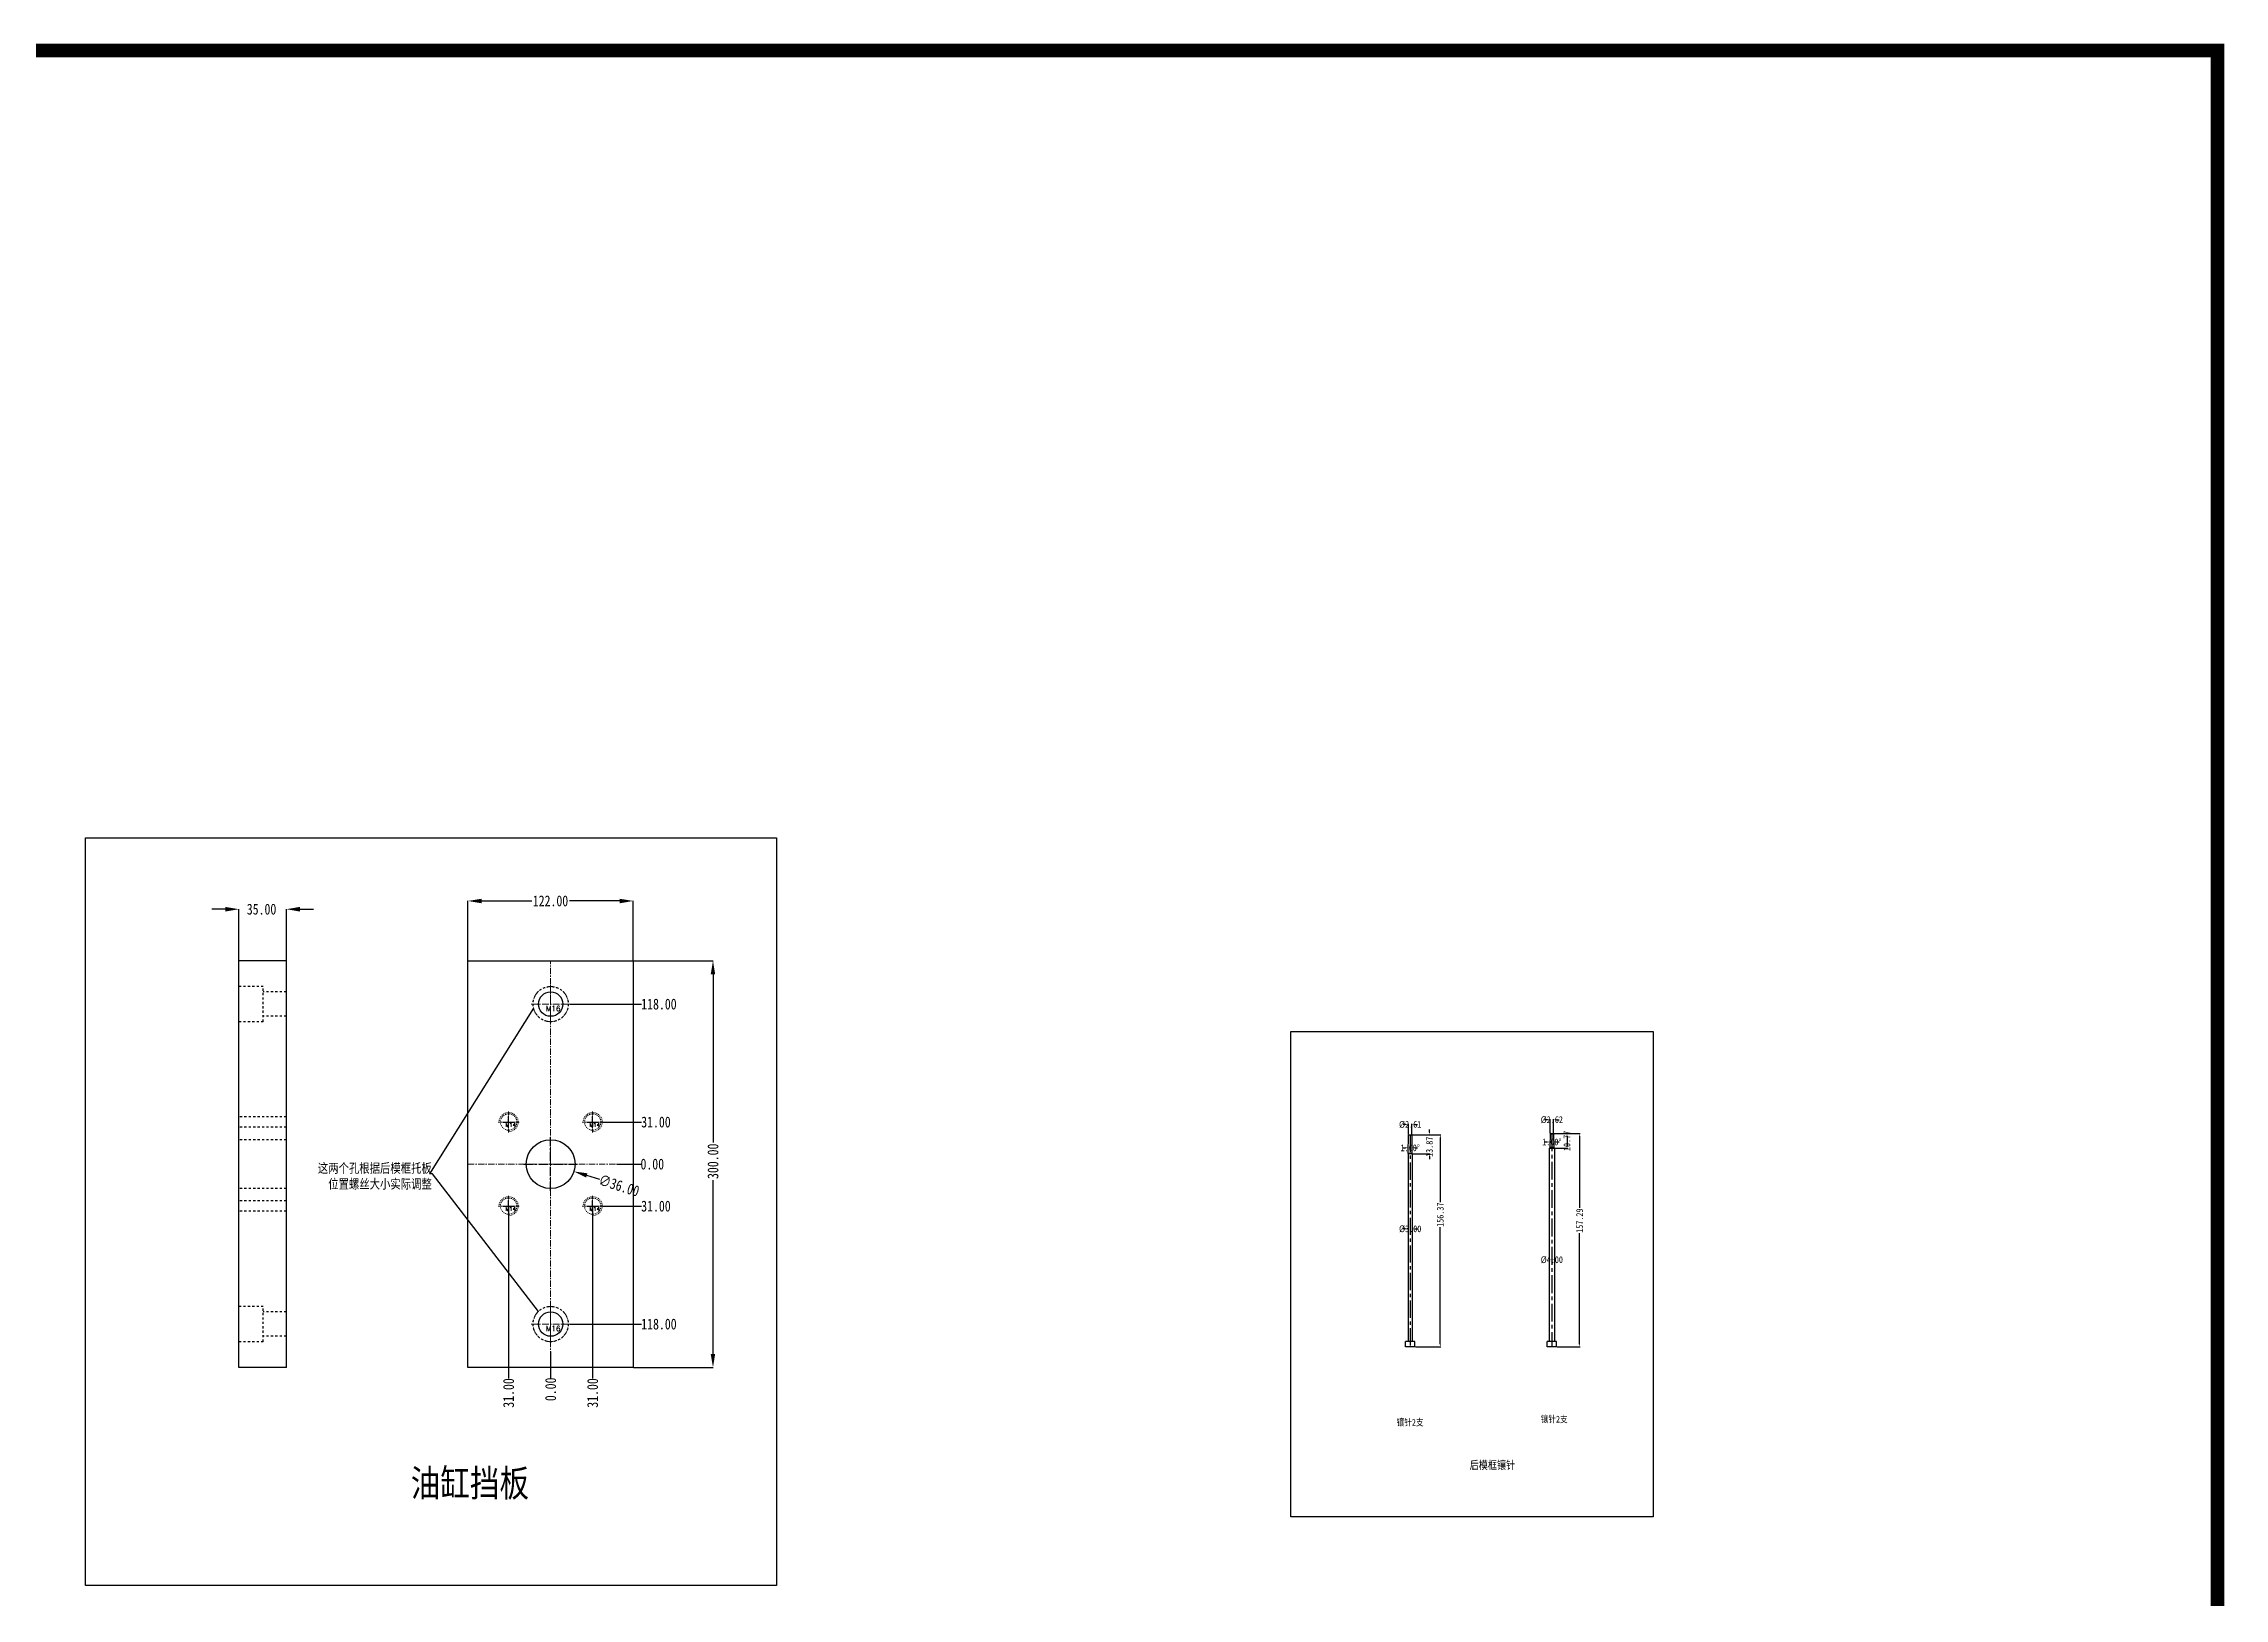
# Model space of a CAD drawing. Header units: millimetres. Extents: x 1147 to 12155, y -6137 to -4403.
# Drawn here: x 10546 to 12155, y -5550 to -4403 of the extents above; entities that cross this region are included whole.
import ezdxf

# ---------------------------------------------------------------- set-up
doc = ezdxf.new("R2010")
doc.units = ezdxf.units.MM
doc.header["$LTSCALE"] = 16.335
doc.header["$PDMODE"] = 3
doc.header["$PDSIZE"] = 0.3125
doc.linetypes.add('CENTER', pattern=[0.6, 0.375, -0.075, 0.075, -0.075])
doc.linetypes.add('HIDDEN', pattern=[0.2, 0.1, -0.1])
doc.layers.get('0').update_dxf_attribs({"linetype": 'CONTINUOUS'})
doc.layers.get('Defpoints').update_dxf_attribs({"linetype": 'CONTINUOUS'})
doc.layers.add('DEFAULT_2', color=8, linetype='HIDDEN')
doc.layers.add('dim', color=82, linetype='CONTINUOUS', lineweight=9)
doc.layers.add('screw', color=33, linetype='CONTINUOUS', lineweight=13)
doc.styles.get("Standard").update_dxf_attribs({"font": 'txt', "width": 0.8})
doc.styles.add('TXT', font='txt.shx', dxfattribs={"bigfont": 'gbcbig.shx'})
doc.dimstyles.get("Standard").update_dxf_attribs({"dimtxt": 0.15625, "dimasz": 0.1875, "dimexe": 0.125, "dimexo": 0.0625, "dimtad": 0, "dimtih": 1, "dimtoh": 1, "dimdsep": 46, "dimtxsty": 'Standard', "dimcen": 0.09, "dimadec": 0, "dimazin": 0, "dimtp": 0.01, "dimtm": 0.01, "dimtfac": 1, "dimtofl": 0, "dimtmove": 0, "dimatfit": 3, "dimfxl": 0, "dimtolj": 1, "dimarcsym": 0})
doc.dimstyles.new('STANDARD$0', dxfattribs={"dimscale": 2, "dimtxt": 3, "dimasz": 3, "dimexe": 1.25, "dimexo": 0.625, "dimgap": 0.5, "dimtad": 0, "dimdsep": 46, "dimlunit": 6, "dimtxsty": 'Standard', "dimblk": 'CLOSEDBLANK', "dimcen": 0, "dimclrt": 2, "dimazin": 2, "dimtfac": 2, "dimtmove": 1, "dimatfit": 3, "dimfxl": 0, "dimtolj": 1, "dimtzin": 0, "dimarcsym": 0})

# ---------------------------------------------------------------- blocks, each defined once
blk = doc.blocks.new('*D1048')
at = {"color": 4, "lineweight": -2}
for p, q in [((10859.1, -5079.2), (10859.1, -5035.1)), ((10869.1, -5035.2), (10906.2, -5035.2)), ((10971.1, -5035.2), (10933.9, -5035.2)), ((10981.1, -5079.2), (10981.1, -5035.1))]:
    blk.add_line(p, q, dxfattribs=at)
at = {"color": 4}
for points in [[(10869.1, -5033.6), (10869.1, -5036.9), (10859.1, -5035.2)], [(10971.1, -5033.6), (10971.1, -5036.9), (10981.1, -5035.2)]]:
    blk.add_solid(points, dxfattribs=at)
at = {"layer": 'Defpoints', "color": 0}
for p in [(10859.1, -5035.2), (10859.1, -5079.3), (10981.1, -5079.3)]:
    blk.add_point(p, dxfattribs=at)
at = {"color": 6, "insert": (10920, -5035.2), "char_height": 8, "attachment_point": 5}
blk.add_mtext('\\A1;122.00', dxfattribs=at)
blk = doc.blocks.new('*D1049')
at = {"color": 4, "lineweight": -2}
for p, q in [((10981.2, -5079.3), (11040, -5079.3)), ((11039.9, -5089.3), (11039.9, -5213.4)), ((11039.9, -5369.3), (11039.9, -5241.1)), ((10981.2, -5379.3), (11040, -5379.3))]:
    blk.add_line(p, q, dxfattribs=at)
at = {"color": 4}
for points in [[(11038.2, -5089.3), (11041.5, -5089.3), (11039.9, -5079.3)], [(11038.2, -5369.3), (11041.5, -5369.3), (11039.9, -5379.3)]]:
    blk.add_solid(points, dxfattribs=at)
at = {"layer": 'Defpoints', "color": 0}
for p in [(10981.1, -5079.3), (10981.1, -5379.3), (11039.9, -5379.3)]:
    blk.add_point(p, dxfattribs=at)
at = {"color": 6, "insert": (11039.9, -5227.2), "char_height": 8, "attachment_point": 5, "rotation": 90}
blk.add_mtext('\\A1;300.00', dxfattribs=at)
blk = doc.blocks.new('screw_m14_g')
at = {"layer": 'screw', "color": 1, "linetype": 'CENTER', "ltscale": 0.435384}
for p, q in [((-7.7, 0), (7.7, 0)), ((0, -7.7), (0, 7.7))]:
    blk.add_line(p, q, dxfattribs=at)
at = {"layer": 'screw', "color": 33, "linetype": 'HIDDEN', "ltscale": 0.435384}
blk.add_circle((0, 0), 6, dxfattribs=at)
at = {"layer": 'screw', "color": 92, "linetype": 'HIDDEN', "ltscale": 0.435384}
blk.add_arc((0, 0), 7, 270, 180, dxfattribs=at)
at = {"layer": 'screw', "color": 6, "style": 'TXT'}
blk.add_text('M14', height=2.8, dxfattribs=at).set_placement((-2.38, -3.5))
blk = doc.blocks.new('*D1050')
at = {"color": 4, "lineweight": -2}
blk.add_line((10956.4, -5240.6), (10946.8, -5237.6), dxfattribs=at)
at = {"color": 4}
blk.add_solid([(10947.3, -5236.1), (10946.3, -5239.2), (10937.3, -5234.7)], dxfattribs=at)
at = {"layer": 'Defpoints', "color": 0}
for p in [(10902.9, -5223.9), (10937.3, -5234.7)]:
    blk.add_point(p, dxfattribs=at)
at = {"color": 6, "insert": (10970.6, -5245.1), "char_height": 8, "attachment_point": 5, "rotation": 342.6421}
blk.add_mtext('\\A1;∅36.00', dxfattribs=at)
blk = doc.blocks.new('screw_m16_i')
at = {"layer": 'screw', "color": 1, "linetype": 'CENTER', "ltscale": 0.808571}
for p, q in [((-14.3, 0), (14.3, 0)), ((0, -14.3), (0, 14.3))]:
    blk.add_line(p, q, dxfattribs=at)
at = {"layer": 'screw', "color": 8, "linetype": 'HIDDEN', "ltscale": 0.808571}
blk.add_circle((0, 0), 13, dxfattribs=at)
at = {"layer": 'screw', "color": 33}
blk.add_circle((0, 0), 9, dxfattribs=at)
at = {"layer": 'screw', "color": 6, "style": 'TXT'}
blk.add_text('M16', height=3.9, dxfattribs=at).set_placement((-3.38, -5.2))
blk = doc.blocks.new('*D1051')
at = {"color": 4, "lineweight": -2}
for p, q in [((10680.1, -5041.3), (10670.1, -5041.3)), ((10690.1, -5079.2), (10690.1, -5041.2)), ((10725.1, -5079.2), (10725.1, -5041.2)), ((10735.1, -5041.3), (10745.1, -5041.3))]:
    blk.add_line(p, q, dxfattribs=at)
at = {"color": 4}
for points in [[(10680.1, -5039.6), (10680.1, -5043), (10690.1, -5041.3)], [(10735.1, -5039.6), (10735.1, -5043), (10725.1, -5041.3)]]:
    blk.add_solid(points, dxfattribs=at)
at = {"layer": 'Defpoints', "color": 0}
for p in [(10690.1, -5041.3), (10690.1, -5079.3), (10725.1, -5079.3)]:
    blk.add_point(p, dxfattribs=at)
at = {"color": 6, "insert": (10706.8, -5041.3), "char_height": 8, "attachment_point": 5}
blk.add_mtext('\\A1;35.00', dxfattribs=at)
blk = doc.blocks.new('*D1072')
at = {"color": 4, "lineweight": -2}
blk.add_line((10958.9, -5198.3), (10987.1, -5198.3), dxfattribs=at)
at = {"layer": 'Defpoints', "color": 0}
for p in [(10958.8, -5198.3), (10987.1, -5198.3), (10920.1, -5229.3)]:
    blk.add_point(p, dxfattribs=at)
at = {"color": 6, "insert": (10997.8, -5198.3), "char_height": 8, "attachment_point": 5}
blk.add_mtext('\\A1;31.00', dxfattribs=at)
blk = doc.blocks.new('*D1073')
at = {"color": 4, "lineweight": -2}
blk.add_line((10969, -5229.3), (10987.1, -5229.3), dxfattribs=at)
at = {"layer": 'Defpoints', "color": 0}
for p in [(10920.1, -5229.3), (10968.9, -5229.3), (10987.1, -5229.3)]:
    blk.add_point(p, dxfattribs=at)
at = {"color": 6, "insert": (10995.1, -5229.3), "char_height": 8, "attachment_point": 5}
blk.add_mtext('\\A1;0.00', dxfattribs=at)
blk = doc.blocks.new('*D1074')
at = {"color": 4, "lineweight": -2}
blk.add_line((10958.9, -5260.3), (10987.1, -5260.3), dxfattribs=at)
at = {"layer": 'Defpoints', "color": 0}
for p in [(10920.1, -5229.3), (10958.8, -5260.3), (10987.1, -5260.3)]:
    blk.add_point(p, dxfattribs=at)
at = {"color": 6, "insert": (10997.8, -5260.3), "char_height": 8, "attachment_point": 5}
blk.add_mtext('\\A1;31.00', dxfattribs=at)
blk = doc.blocks.new('*D1075')
at = {"color": 4, "lineweight": -2}
blk.add_line((10920.1, -5367.6), (10920.1, -5387.4), dxfattribs=at)
at = {"layer": 'Defpoints', "color": 0}
for p in [(10920.1, -5229.3), (10920.1, -5367.6), (10920.1, -5387.4)]:
    blk.add_point(p, dxfattribs=at)
at = {"color": 6, "insert": (10920.1, -5395.4), "char_height": 8, "attachment_point": 5, "rotation": 90}
blk.add_mtext('\\A1;0.00', dxfattribs=at)
blk = doc.blocks.new('*D1076')
at = {"color": 4, "lineweight": -2}
blk.add_line((10889.1, -5260.4), (10889.1, -5387.4), dxfattribs=at)
at = {"layer": 'Defpoints', "color": 0}
for p in [(10920.1, -5229.3), (10889.1, -5260.3), (10889.1, -5387.4)]:
    blk.add_point(p, dxfattribs=at)
at = {"color": 6, "insert": (10889.1, -5398.1), "char_height": 8, "attachment_point": 5, "rotation": 90}
blk.add_mtext('\\A1;31.00', dxfattribs=at)
blk = doc.blocks.new('*D1077')
at = {"color": 4, "lineweight": -2}
blk.add_line((10951.1, -5260.4), (10951.1, -5387.4), dxfattribs=at)
at = {"layer": 'Defpoints', "color": 0}
for p in [(10920.1, -5229.3), (10951.1, -5260.3), (10951.1, -5387.4)]:
    blk.add_point(p, dxfattribs=at)
at = {"color": 6, "insert": (10951.1, -5398.1), "char_height": 8, "attachment_point": 5, "rotation": 90}
blk.add_mtext('\\A1;31.00', dxfattribs=at)
blk = doc.blocks.new('*D1078')
at = {"color": 4, "lineweight": -2}
blk.add_line((10934.5, -5111.3), (10987.2, -5111.3), dxfattribs=at)
at = {"layer": 'Defpoints', "color": 0}
for p in [(10934.4, -5111.3), (10987.2, -5111.3), (10920.1, -5229.3)]:
    blk.add_point(p, dxfattribs=at)
at = {"color": 6, "insert": (11000, -5111.3), "char_height": 8, "attachment_point": 5}
blk.add_mtext('\\A1;118.00', dxfattribs=at)
blk = doc.blocks.new('*D1079')
at = {"color": 4, "lineweight": -2}
blk.add_line((10934.5, -5347.3), (10987.2, -5347.3), dxfattribs=at)
at = {"layer": 'Defpoints', "color": 0}
for p in [(10920.1, -5229.3), (10934.4, -5347.3), (10987.2, -5347.3)]:
    blk.add_point(p, dxfattribs=at)
at = {"color": 6, "insert": (11000, -5347.3), "char_height": 8, "attachment_point": 5}
blk.add_mtext('\\A1;118.00', dxfattribs=at)
blk = doc.blocks.new('*D1080')
at = {"layer": 'Defpoints', "color": 0}
for p in [(11658.8, -5206.8), (11659.3, -5217.5), (11670, -5217.5)]:
    blk.add_point(p, dxfattribs=at)
at = {"layer": 'dim', "color": 4, "lineweight": -2}
for p, q in [((11659.3, -5206.8), (11670.5, -5206.8)), ((11670, -5208.8), (11670, -5215.5)), ((11659.8, -5217.5), (11670.5, -5217.5))]:
    blk.add_line(p, q, dxfattribs=at)
at = {"layer": 'dim', "color": 4}
for points in [[(11669.7, -5208.8), (11670.3, -5208.8), (11670, -5206.8)], [(11669.7, -5215.5), (11670.3, -5215.5), (11670, -5217.5)]]:
    blk.add_solid(points, dxfattribs=at)
at = {"layer": 'dim', "color": 6, "insert": (11670, -5212.2), "char_height": 5, "attachment_point": 5, "rotation": 90}
blk.add_mtext('\\A1;10.77', dxfattribs=at)
blk = doc.blocks.new('*D1081')
at = {"layer": 'Defpoints', "color": 0}
for p in [(11658.8, -5206.8), (11662.3, -5364.1), (11679.3, -5364.1)]:
    blk.add_point(p, dxfattribs=at)
at = {"layer": 'dim', "color": 4, "lineweight": -2}
for p, q in [((11659.3, -5206.8), (11679.8, -5206.8)), ((11679.3, -5208.8), (11679.3, -5261.6)), ((11679.3, -5362.1), (11679.3, -5280.3)), ((11662.8, -5364.1), (11679.8, -5364.1))]:
    blk.add_line(p, q, dxfattribs=at)
at = {"layer": 'dim', "color": 4}
for points in [[(11679, -5208.8), (11679.6, -5208.8), (11679.3, -5206.8)], [(11679, -5362.1), (11679.6, -5362.1), (11679.3, -5364.1)]]:
    blk.add_solid(points, dxfattribs=at)
at = {"layer": 'dim', "color": 6, "insert": (11679.3, -5271), "char_height": 5, "attachment_point": 5, "rotation": 90}
blk.add_mtext('\\A1;157.29', dxfattribs=at)
blk = doc.blocks.new('*D1082')
at = {"layer": 'Defpoints', "color": 0}
for p in [(11656.8, -5295.9), (11656.8, -5299.9), (11660.8, -5295.9)]:
    blk.add_point(p, dxfattribs=at)
at = {"layer": 'dim', "color": 4, "lineweight": -2}
for p, q in [((11656.8, -5296.4), (11656.8, -5300.4)), ((11660.8, -5296.4), (11660.8, -5300.4))]:
    blk.add_line(p, q, dxfattribs=at)
at = {"layer": 'dim', "color": 4}
for points in [[(11658.8, -5299.6), (11658.8, -5300.2), (11656.8, -5299.9)], [(11658.8, -5299.6), (11658.8, -5300.2), (11660.8, -5299.9)]]:
    blk.add_solid(points, dxfattribs=at)
at = {"layer": 'dim', "color": 6, "insert": (11658.8, -5299.9), "char_height": 5, "attachment_point": 5}
blk.add_mtext('\\A1;%%c4.00', dxfattribs=at)
blk = doc.blocks.new('*D1083')
at = {"layer": 'Defpoints', "color": 0}
for p in [(11657.5, -5196.6), (11657.5, -5207), (11660.1, -5206.8)]:
    blk.add_point(p, dxfattribs=at)
at = {"layer": 'dim', "color": 4, "lineweight": -2}
for p, q in [((11655.5, -5196.6), (11653.5, -5196.6)), ((11657.5, -5206.5), (11657.5, -5196.1)), ((11660.1, -5206.3), (11660.1, -5196.1)), ((11662.1, -5196.6), (11664.1, -5196.6))]:
    blk.add_line(p, q, dxfattribs=at)
at = {"layer": 'dim', "color": 4}
for points in [[(11655.5, -5196.2), (11655.5, -5196.9), (11657.5, -5196.6)], [(11662.1, -5196.2), (11662.1, -5196.9), (11660.1, -5196.6)]]:
    blk.add_solid(points, dxfattribs=at)
at = {"layer": 'dim', "color": 6, "insert": (11658.8, -5196.6), "char_height": 5, "attachment_point": 5}
blk.add_mtext('\\A1;%%c2.62', dxfattribs=at)
blk = doc.blocks.new('*D1084')
at = {"layer": 'Defpoints', "color": 0}
for p in [(11553, -5207.7), (11555.6, -5200.1), (11555.6, -5207.7)]:
    blk.add_point(p, dxfattribs=at)
at = {"layer": 'dim', "color": 4, "lineweight": -2}
for p, q in [((11551, -5200.1), (11549, -5200.1)), ((11553, -5207.2), (11553, -5199.6)), ((11555.6, -5207.2), (11555.6, -5199.6)), ((11557.6, -5200.1), (11559.6, -5200.1))]:
    blk.add_line(p, q, dxfattribs=at)
at = {"layer": 'dim', "color": 4}
for points in [[(11551, -5199.7), (11551, -5200.4), (11553, -5200.1)], [(11557.6, -5199.7), (11557.6, -5200.4), (11555.6, -5200.1)]]:
    blk.add_solid(points, dxfattribs=at)
at = {"layer": 'dim', "color": 6, "insert": (11554.3, -5200.1), "char_height": 5, "attachment_point": 5}
blk.add_mtext('\\A1;%%c2.61', dxfattribs=at)
blk = doc.blocks.new('*D1085')
at = {"layer": 'Defpoints', "color": 0}
for p in [(11554.3, -5207.7), (11555.8, -5221.6), (11568.5, -5221.6)]:
    blk.add_point(p, dxfattribs=at)
at = {"layer": 'dim', "color": 4, "lineweight": -2}
for p, q in [((11554.8, -5207.7), (11569, -5207.7)), ((11568.5, -5205.7), (11568.5, -5203.7)), ((11556.3, -5221.6), (11569, -5221.6)), ((11568.5, -5223.6), (11568.5, -5225.6))]:
    blk.add_line(p, q, dxfattribs=at)
at = {"layer": 'dim', "color": 4}
for points in [[(11568.2, -5205.7), (11568.9, -5205.7), (11568.5, -5207.7)], [(11568.2, -5223.6), (11568.9, -5223.6), (11568.5, -5221.6)]]:
    blk.add_solid(points, dxfattribs=at)
at = {"layer": 'dim', "color": 6, "insert": (11568.5, -5216.5), "char_height": 5, "attachment_point": 5, "rotation": 90}
blk.add_mtext('\\A1;13.87', dxfattribs=at)
blk = doc.blocks.new('*D1086')
at = {"layer": 'Defpoints', "color": 0}
for p in [(11554.3, -5207.7), (11557.8, -5364.1), (11576.5, -5364.1)]:
    blk.add_point(p, dxfattribs=at)
at = {"layer": 'dim', "color": 4, "lineweight": -2}
for p, q in [((11554.8, -5207.7), (11577, -5207.7)), ((11576.5, -5209.7), (11576.5, -5257.3)), ((11576.5, -5362.1), (11576.5, -5275.9)), ((11558.3, -5364.1), (11577, -5364.1))]:
    blk.add_line(p, q, dxfattribs=at)
at = {"layer": 'dim', "color": 4}
for points in [[(11576.2, -5209.7), (11576.9, -5209.7), (11576.5, -5207.7)], [(11576.2, -5362.1), (11576.9, -5362.1), (11576.5, -5364.1)]]:
    blk.add_solid(points, dxfattribs=at)
at = {"layer": 'dim', "color": 6, "insert": (11576.5, -5266.6), "char_height": 5, "attachment_point": 5, "rotation": 90}
blk.add_mtext('\\A1;156.37', dxfattribs=at)
blk = doc.blocks.new('*D1087')
at = {"layer": 'Defpoints', "color": 0}
for p in [(11552.8, -5277.1), (11552.8, -5277.3), (11555.8, -5277.1)]:
    blk.add_point(p, dxfattribs=at)
at = {"layer": 'dim', "color": 4, "lineweight": -2}
for p, q in [((11550.8, -5277.1), (11548.8, -5277.1)), ((11552.8, -5276.8), (11552.8, -5276.6)), ((11557.8, -5277.1), (11559.8, -5277.1))]:
    blk.add_line(p, q, dxfattribs=at)
at = {"layer": 'dim', "color": 4}
for points in [[(11550.8, -5276.8), (11550.8, -5277.5), (11552.8, -5277.1)], [(11557.8, -5276.8), (11557.8, -5277.5), (11555.8, -5277.1)]]:
    blk.add_solid(points, dxfattribs=at)
at = {"layer": 'dim', "color": 6, "insert": (11554.3, -5277.1), "char_height": 5, "attachment_point": 5}
blk.add_mtext('\\A1;%%c3.00', dxfattribs=at)
blk = doc.blocks.new('*D1088')
at = {"layer": 'Defpoints', "color": 0}
for p in [(11657.5, -5206.8), (11658.4, -5213), (11660.1, -5206.8), (11657.4, -5217), (11660.2, -5217)]:
    blk.add_point(p, dxfattribs=at)
at = {"layer": 'dim', "color": 4, "lineweight": -2}
for start, end in [(268.0307, 268.7653), (271.2347, 271.9693)]:
    blk.add_arc((11658.8, -5057), 156, start, end, dxfattribs=at)
at = {"layer": 'dim', "color": 4}
for points in [[(11655.5, -5212.6), (11655.5, -5213.3), (11657.5, -5213)], [(11662.2, -5213.3), (11662.2, -5212.6), (11660.2, -5213)]]:
    blk.add_solid(points, dxfattribs=at)
at = {"layer": 'dim', "color": 6, "insert": (11658.8, -5213), "char_height": 5, "attachment_point": 5}
blk.add_mtext('\\A1;1.00°', dxfattribs=at)
blk = doc.blocks.new('*D1089')
at = {"layer": 'Defpoints', "color": 0}
for p in [(11553, -5207.7), (11555.6, -5207.7), (11552.9, -5221.4), (11553.9, -5217.3), (11555.7, -5221.4)]:
    blk.add_point(p, dxfattribs=at)
at = {"layer": 'dim', "color": 4, "lineweight": -2}
for start, end in [(268.0622, 268.7811), (271.2189, 271.9378)]:
    blk.add_arc((11554.3, -5057.9), 159.4, start, end, dxfattribs=at)
at = {"layer": 'dim', "color": 4}
for points in [[(11550.9, -5216.9), (11550.9, -5217.6), (11552.9, -5217.3)], [(11557.7, -5217.6), (11557.7, -5216.9), (11555.7, -5217.3)]]:
    blk.add_solid(points, dxfattribs=at)
at = {"layer": 'dim', "color": 6, "insert": (11554.3, -5217.3), "char_height": 5, "attachment_point": 5}
blk.add_mtext('\\A1;1.00°', dxfattribs=at)

msp = doc.modelspace()

# ---------------------------------------------------------------- linework, layer by layer
at = {"color": 7, "linetype": 'Continuous'}
for p, q in [((10690.112, -5379.288), (10690.112, -5079.288)), ((10725.112, -5079.288), (10690.112, -5079.288)), ((10725.112, -5379.288), (10725.112, -5079.288)), ((10859.105, -5379.288), (10859.105, -5079.288)), ((10859.105, -5079.288), (10981.105, -5079.288)), ((10981.105, -5079.288), (10981.105, -5379.288)), ((11552.896, -5221.479), (11553.016, -5207.684)), ((11553.018, -5207.684), (11555.628, -5207.684)), ((11555.751, -5221.479), (11555.63, -5207.684)), ((11657.519, -5206.765), (11657.429, -5217.035)), ((11657.519, -5206.765), (11660.133, -5206.765)), ((11660.133, -5206.765), (11660.223, -5217.035)), ((11553.016, -5221.359), (11552.823, -5221.552)), ((11552.823, -5221.552), (11552.823, -5360.052)), ((11552.823, -5221.552), (11555.823, -5221.552)), ((11555.63, -5221.359), (11553.016, -5221.359)), ((11555.63, -5221.359), (11553.016, -5221.359)), ((11555.63, -5221.359), (11555.823, -5221.552)), ((11555.823, -5221.552), (11555.823, -5360.052)), ((11656.826, -5217.538), (11656.826, -5360.052)), ((11656.826, -5217.538), (11660.826, -5217.538)), ((11657.519, -5217.035), (11657.016, -5217.538)), ((11660.133, -5217.035), (11657.519, -5217.035)), ((11660.133, -5217.035), (11660.636, -5217.538)), ((11660.826, -5217.538), (11660.826, -5360.052)), ((11550.823, -5364.052), (11550.823, -5360.052)), ((11557.823, -5360.052), (11550.823, -5360.052)), ((11557.823, -5364.052), (11550.823, -5364.052)), ((11557.823, -5364.052), (11557.823, -5360.052)), ((11655.326, -5364.052), (11655.326, -5360.052)), ((11662.326, -5360.052), (11655.326, -5360.052)), ((11662.326, -5364.052), (11655.326, -5364.052)), ((11662.326, -5364.052), (11662.326, -5360.052)), ((10725.112, -5379.288), (10690.112, -5379.288)), ((10981.105, -5379.288), (10859.105, -5379.288))]:
    msp.add_line(p, q, dxfattribs=at)
at = {"color": 1, "linetype": 'CENTER', "ltscale": 0.237446}
for p, q in [((10889.105, -5202.488), (10889.105, -5194.089)), ((10951.105, -5202.488), (10951.105, -5194.089)), ((10884.906, -5198.288), (10893.304, -5198.288)), ((10946.906, -5198.288), (10955.304, -5198.288)), ((10884.906, -5260.288), (10893.304, -5260.288)), ((10889.105, -5264.488), (10889.105, -5256.089)), ((10946.906, -5260.288), (10955.304, -5260.288)), ((10951.105, -5264.488), (10951.105, -5256.089))]:
    msp.add_line(p, q, dxfattribs=at)
at = {"color": 1, "linetype": 'CENTER', "ltscale": 1.119559}
for p, q in [((10920.105, -5249.088), (10920.105, -5209.488)), ((10900.305, -5229.288), (10939.905, -5229.288))]:
    msp.add_line(p, q, dxfattribs=at)
at = {"color": 1, "linetype": 'CENTER', "ltscale": 2.079776}
msp.add_line((11554.323, -5207.684), (11554.323, -5364.052), dxfattribs=at)
at = {"color": 1, "linetype": 'CENTER', "ltscale": 2.13356}
msp.add_line((11658.826, -5206.765), (11658.826, -5364.052), dxfattribs=at)
at = {"color": 4, "const_width": 10}
msp.add_lwpolyline([(1152.047, -4407.867), (12150.021, -4407.867), (12150.021, -6132.016), (1152.047, -6132.016)], close=True, dxfattribs=at)
for points in [[(10576.952, -4988.699), (11086.832, -4988.699), (11086.832, -5540.212), (10576.952, -5540.212)], [(11466.346, -5131.585), (11733.452, -5131.585), (11733.452, -5489.55), (11466.346, -5489.55)]]:
    msp.add_lwpolyline(points, close=True)
at = {"color": 7, "linetype": 'Continuous'}
for centre, radius in [((10920.105, -5111.288), 9), ((10920.105, -5229.288), 18), ((10920.105, -5347.288), 9)]:
    msp.add_circle(centre, radius, dxfattribs=at)
at = {"layer": 'DEFAULT_2', "color": 8, "linetype": 'HIDDEN'}
for p, q in [((10708.112, -5098.288), (10690.112, -5098.288)), ((10708.112, -5124.287), (10708.112, -5098.289)), ((10725.112, -5102.288), (10708.112, -5102.288)), ((10708.112, -5124.288), (10690.112, -5124.288)), ((10725.112, -5120.288), (10708.112, -5120.288)), ((10725.112, -5194.471), (10690.112, -5194.471)), ((10725.112, -5202.106), (10690.112, -5202.106)), ((10725.112, -5211.288), (10690.112, -5211.288)), ((10725.112, -5247.288), (10690.112, -5247.288)), ((10725.112, -5256.471), (10690.112, -5256.471)), ((10725.112, -5264.106), (10690.112, -5264.106)), ((10708.112, -5334.288), (10690.112, -5334.288)), ((10708.112, -5360.287), (10708.112, -5334.289)), ((10725.112, -5338.288), (10708.112, -5338.288)), ((10725.112, -5356.288), (10708.112, -5356.288)), ((10708.112, -5360.288), (10690.112, -5360.288))]:
    msp.add_line(p, q, dxfattribs=at)
for centre in [(10920.105, -5111.288), (10920.105, -5347.288)]:
    msp.add_circle(centre, 13, dxfattribs=at)
for points, knots in [([(11657.601, -5206.765), (11657.666, -5206.765), (11657.827, -5206.803), (11658.1, -5206.87), (11658.443, -5206.936), (11658.695, -5206.955), (11658.826, -5206.955)], [0, 0, 0, 0, 0.15762383, 0.3934855, 0.68299144, 1, 1, 1, 1]), ([(11657.884, -5206.813), (11657.855, -5206.807), (11657.764, -5206.787), (11657.67, -5206.765), (11657.605, -5206.765)], [0, 0, 0, 0, 0.30941537, 1, 1, 1, 1]), ([(11658.826, -5206.949), (11658.654, -5206.949), (11658.335, -5206.919), (11658.026, -5206.846), (11657.884, -5206.813)], [0, 0, 0, 0, 0.54172092, 1, 1, 1, 1]), ([(11658.826, -5206.955), (11658.958, -5206.955), (11659.209, -5206.936), (11659.552, -5206.87), (11659.826, -5206.803), (11659.986, -5206.765), (11660.052, -5206.765)], [0, 0, 0, 0, 0.31700366, 0.60652528, 0.84239166, 1, 1, 1, 1]), ([(11659.767, -5206.814), (11659.626, -5206.847), (11659.316, -5206.919), (11658.998, -5206.949), (11658.826, -5206.949)], [0, 0, 0, 0, 0.45839548, 1, 1, 1, 1]), ([(11660.047, -5206.765), (11660.029, -5206.765), (11659.935, -5206.774), (11659.842, -5206.796), (11659.767, -5206.814)], [0, 0, 0, 0, 0.18718621, 1, 1, 1, 1])]:
    msp.add_open_spline(points, degree=3, knots=knots, dxfattribs=at)
at = {"layer": 'screw', "color": 1, "linetype": 'CENTER', "ltscale": 0.758812}
for p, q in [((10920.105, -5379.288), (10920.105, -5079.288)), ((10859.105, -5229.288), (10981.105, -5229.288))]:
    msp.add_line(p, q, dxfattribs=at)

# ---------------------------------------------------------------- block references
at = {"layer": 'screw'}
for name, p in [('screw_m16_i', (10920.105, -5111.288)), ('screw_m14_g', (10889.105, -5198.288)), ('screw_m14_g', (10951.105, -5198.288)), ('screw_m14_g', (10889.105, -5260.288)), ('screw_m14_g', (10951.105, -5260.288)), ('screw_m16_i', (10920.105, -5347.288))]:
    msp.add_blockref(name, p, dxfattribs=at)

# ---------------------------------------------------------------- texts
at = {"attachment_point": 1}
for s, insert, char_height, width in [('{\\fSimSun|b0|i0|c134|p2;镶针}2{\\fSimSun|b0|i0|c134|p2;支}', (11544.339, -5417.265), 5, 33.51686), ('{\\fSimSun|b0|i0|c134|p2;镶针}2{\\fSimSun|b0|i0|c134|p2;支}', (11650.677, -5414.886), 5, 33.51686), ('{\\fSimSun|b0|i0|c134|p2;油缸挡板}', (10816.867, -5454.565), 20, 867.06888), ('{\\fSimSun|b0|i0|c134|p2;后模框镶针}', (11598.161, -5448.296), 6, 76.2511)]:
    msp.add_mtext(s, dxfattribs=dict(at, insert=insert, char_height=char_height, width=width))
at = {"layer": 'dim', "color": 6, "insert": (10832.399, -5238.44), "char_height": 7, "attachment_point": 6}
msp.add_mtext('\\A1;{\\fSimSun|b0|i0|c134|p2;这两个孔根据后模框托板\\P位置螺丝大小实际调整}', dxfattribs=at)

# ---------------------------------------------------------------- dimensions: what is measured, and where the dimension line sits
for base, p1, p2, picture, middle in [((10690.112, -5041.3), (10725.112, -5079.288), (10690.112, -5079.288), '*D1051', (10706.8, -5041.3)), ((10859.105, -5035.249), (10981.105, -5079.288), (10859.105, -5079.288), '*D1048', (10920.034, -5035.249))]:
    dim = msp.add_linear_dim(base=base, p1=p1, p2=p2, dimstyle='STANDARD$0', override={"dimscale": 1, "dimtxt": 8, "dimasz": 10, "dimexe": 0.125, "dimexo": 0.0625, "dimgap": 0, "dimzin": 0, "dimlunit": 2, "dimclrd": 4, "dimclre": 4, "dimclrt": 6, "dimazin": 0, "dimtfac": 1, "dimtofl": 0, "dimtmove": 0})
    dim.commit()
    dim.dimension.update_dxf_attribs({"geometry": picture, "text_midpoint": middle, "dimtype": 160})
dim = msp.add_linear_dim(base=(11039.871, -5379.288), p1=(10981.105, -5079.288), p2=(10981.105, -5379.288), angle=90, dimstyle='STANDARD$0', override={"dimscale": 1, "dimtxt": 8, "dimasz": 10, "dimexe": 0.125, "dimexo": 0.0625, "dimgap": 0, "dimzin": 0, "dimlunit": 2, "dimclrd": 4, "dimclre": 4, "dimclrt": 6, "dimazin": 0, "dimtfac": 1, "dimtofl": 0, "dimtmove": 0})
dim.commit()
dim.dimension.update_dxf_attribs({"geometry": '*D1049', "text_midpoint": (11039.871, -5227.22), "dimtype": 160})
for feature_location, offset, dtype, origin, picture, middle in [((10934.405, -5111.288), (52.843, 0), 0, (10920.105, -5229.288), '*D1078', (11000.048, -5111.288)), ((10958.805, -5198.288), (28.296, 0), 0, (10920.105, -5229.288), '*D1072', (10997.768, -5198.288)), ((10968.90941571, -5229.288382858), (18.191671713, 0), 0, (10920.105036062, -5229.288382858), '*D1073', (10995.101087423, -5229.288382858)), ((10889.105, -5260.288), (0, -127.129), 1, (10920.105, -5229.288), '*D1076', (10889.105, -5398.084)), ((10920.105036062, -5367.581019538), (0, -19.836796239), 1, (10920.105036062, -5229.288382858), '*D1075', (10920.105036062, -5395.417815777)), ((10958.805, -5260.288), (28.296, 0), 0, (10920.105, -5229.288), '*D1074', (10997.768, -5260.288)), ((10951.105, -5260.288), (0, -127.129), 1, (10920.105, -5229.288), '*D1077', (10951.105, -5398.084)), ((10934.405, -5347.288), (52.843, 0), 0, (10920.105, -5229.288), '*D1079', (11000.048, -5347.288))]:
    dim = msp.add_ordinate_dim(feature_location=feature_location, offset=offset, dtype=dtype, origin=origin, dimstyle='Standard', override={"dimtxt": 8, "dimasz": 10, "dimgap": 0, "dimtih": 0, "dimtoh": 0, "dimzin": 0, "dimcen": 0, "dimclrd": 4, "dimclre": 4, "dimclrt": 6, "dimadec": 2, "dimtp": 0, "dimtm": 0, "dimtzin": 0})
    dim.commit()
    dim.dimension.update_dxf_attribs({"geometry": picture, "text_midpoint": middle})
dim = msp.add_diameter_dim_2p(p1=(10902.925, -5223.918), p2=(10937.285, -5234.658), dimstyle='Standard', override={"dimtxt": 8, "dimasz": 10, "dimgap": 0, "dimtih": 0, "dimtoh": 0, "dimzin": 0, "dimcen": 0, "dimclrd": 4, "dimclre": 4, "dimclrt": 6, "dimadec": 2, "dimtp": 0, "dimtm": 0, "dimtzin": 0})
dim.commit()
dim.dimension.update_dxf_attribs({"geometry": '*D1050', "text_midpoint": (10970.628, -5245.081)})
at = {"layer": 'dim'}
for base, p1, p2, picture, middle in [((11555.628, -5200.064), (11553.016, -5207.661), (11555.628, -5207.684), '*D1084', (11554.322, -5200.064)), ((11657.517, -5196.558), (11660.133, -5206.765), (11657.517, -5207), '*D1083', (11658.825, -5196.558)), ((11552.823, -5277.141), (11555.823, -5277.141), (11552.823, -5277.286), '*D1087', (11554.323, -5277.141)), ((11656.826, -5299.909), (11660.826, -5295.882), (11656.826, -5295.882), '*D1082', (11658.826, -5299.909))]:
    dim = msp.add_linear_dim(base=base, p1=p1, p2=p2, text='%%c<>', dimstyle='STANDARD$0', override={"dimscale": 1, "dimtxt": 5, "dimasz": 2, "dimexe": 0.49975, "dimexo": 0.49975, "dimgap": 0, "dimzin": 0, "dimlunit": 2, "dimclrd": 4, "dimclre": 4, "dimclrt": 6, "dimazin": 0, "dimtfac": 1, "dimtofl": 0, "dimtmove": 0}, dxfattribs=at)
    dim.commit()
    dim.dimension.update_dxf_attribs({"geometry": picture, "text_midpoint": middle, "dimtype": 160})
for base, line1, line2, picture, middle in [((11553.859, -5217.301), ((11552.897, -5221.358), (11553.016, -5207.684)), ((11555.75, -5221.358), (11555.63, -5207.684)), '*D1089', (11554.323, -5217.302)), ((11658.372, -5212.96), ((11657.519, -5206.765), (11657.429, -5217.035)), ((11660.133, -5206.765), (11660.223, -5217.035)), '*D1088', (11658.826, -5212.961))]:
    dim = msp.add_angular_dim_2l(base=base, line1=line1, line2=line2, dimstyle='Standard', override={"dimtxt": 5, "dimasz": 2, "dimexe": 0.49975, "dimexo": 0.49975, "dimgap": 0, "dimtih": 0, "dimtoh": 0, "dimzin": 0, "dimcen": 0, "dimclrd": 4, "dimclre": 4, "dimclrt": 6, "dimadec": 2, "dimtp": 0, "dimtm": 0, "dimtzin": 0}, dxfattribs=at)
    dim.commit()
    dim.dimension.update_dxf_attribs({"geometry": picture, "text_midpoint": middle, "dimtype": 162})
for base, p1, p2, picture, middle in [((11568.545, -5221.552), (11554.323, -5207.684), (11555.823, -5221.552), '*D1085', (11568.545, -5216.546)), ((11576.526, -5364.052), (11554.323, -5207.684), (11557.823, -5364.052), '*D1086', (11576.526, -5266.613)), ((11670.016, -5217.538), (11658.826, -5206.765), (11659.297, -5217.538), '*D1080', (11670.016, -5212.151)), ((11679.309, -5364.052), (11658.826, -5206.765), (11662.326, -5364.052), '*D1081', (11679.309, -5270.974))]:
    dim = msp.add_linear_dim(base=base, p1=p1, p2=p2, angle=90, dimstyle='STANDARD$0', override={"dimscale": 1, "dimtxt": 5, "dimasz": 2, "dimexe": 0.49975, "dimexo": 0.49975, "dimgap": 0, "dimzin": 0, "dimlunit": 2, "dimclrd": 4, "dimclre": 4, "dimclrt": 6, "dimazin": 0, "dimtfac": 1, "dimtofl": 0, "dimtmove": 0}, dxfattribs=at)
    dim.commit()
    dim.dimension.update_dxf_attribs({"geometry": picture, "text_midpoint": middle, "dimtype": 160})

# ---------------------------------------------------------------- leaders
msp.add_leader([(10907.451, -5114.269), (10830.844, -5236.575)], dimstyle='Standard', override={"dimtxt": 2.5, "dimasz": 2, "dimexe": 0.49975, "dimexo": 0.49975, "dimgap": 0, "dimtih": 0, "dimtoh": 0, "dimzin": 0, "dimcen": 0, "dimclrd": 4, "dimclre": 4, "dimclrt": 6, "dimadec": 2, "dimtp": 0, "dimtm": 0, "dimtzin": 0}, dxfattribs=at)
at = {"layer": 'dim', "annotation_type": 0, "has_hookline": 1, "hookline_direction": 1, "text_width": 86.893}
msp.add_leader([(10911.025, -5337.985), (10832.844, -5236.575), (10830.844, -5236.575)], dimstyle='Standard', override={"dimtxt": 2.5, "dimasz": 2, "dimexe": 0.49975, "dimexo": 0.49975, "dimgap": 0, "dimtih": 0, "dimtoh": 0, "dimzin": 0, "dimcen": 0, "dimclrd": 4, "dimclre": 4, "dimclrt": 6, "dimadec": 2, "dimtp": 0, "dimtm": 0, "dimtzin": 0}, dxfattribs=at)

doc.saveas('drawing.dxf')
